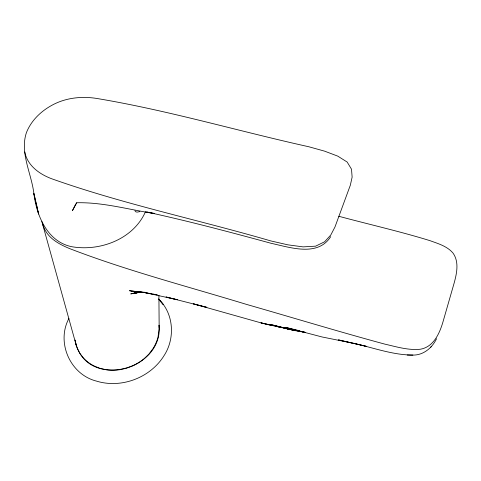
<?xml version="1.0" encoding="UTF-8"?>
<svg xmlns="http://www.w3.org/2000/svg" width="481" height="481" viewBox="0 0 481 481"><rect width="100%" height="100%" fill="white"/><g stroke="black" fill="none" stroke-linecap="round" stroke-linejoin="round"><path stroke-width="0.72" d="M158.904 295.376L159.169 328.252L157.996 337.271A43.627 37.939 -22.4 0 1 152.862 348.833L148.9 354.076L144.096 358.754A43.621 37.933 -22.3 0 1 132.522 365.999L126.052 368.368L119.348 369.775A43.615 37.933 -22.3 0 1 105.922 369.691L99.567 368.199L93.675 365.764A43.621 37.939 -22.3 0 1 83.832 358.441L80.123 353.751L77.369 348.521A43.627 37.957 -22.3 0 1 75.108 339.989C83.748 390.151 163.143 372.234 159.157 325.264M145.539 211.61C133.471 239.063 100.301 251.587 71.903 246.735C47.463 241.877 36.598 215.915 33.898 193.627C31.53 173.569 19.577 152.573 26.491 132.443C31.181 120.713 40.632 111.496 51.575 105.465C65.115 97.883 81.024 96.056 96.224 98.364C167.959 110.275 237.903 131.066 308.838 146.759L324.567 151.142L337.752 156.127L347.162 162.043L351.515 169.222L352.128 177.128L350.336 185.209L334.974 226.978L330.802 234.981L324.609 241.787L315.608 246.164L303.066 246.879L287.872 244.835L270.929 240.951C198.106 219.715 123.443 204.215 51.87 178.824C39.556 174.266 27.369 165.62 24.753 151.93M68.909 318.518C56.199 341.997 69.781 373.857 95.707 380.898L96.128 381C120.809 388.792 149.609 378.108 163.576 356.403L163.768 356.072C175.318 338.828 174.038 313.684 158.64 299.146L163.384 304.671L158.526 298.996M75.523 204.467L72.427 210.648L76.738 202.748C103.15 202.158 128.752 209.602 154.666 213.612M436.562 338.696C432.197 347.865 423.376 355.345 412.758 355.086C392.105 354.978 372.444 347.384 352.465 343.073L366.227 346.314L338.402 339.887L352.08 343.019L322.072 336.971L285.696 327.417L297.679 330.297M75.926 203.896L76.738 202.748M430.483 347.535L431.265 346.536M330.736 236.604C317.785 257.107 290.241 247.432 271.302 243.344C229.894 232.089 188.42 221.038 146.471 211.965L154.503 213.414M139.869 211.622L137.019 212.121L135.81 211.796L134.896 210.75M137.782 292.532L134.337 293.416L140.061 292.207M139.352 292.262L130.76 293.891L139.755 292.214M138.504 292.214L137.205 292.298L145.334 292.352M407.209 355.038L412.908 355.086M138.245 292.141L133.928 292.045L145.094 292.496M141.119 292.201L144.715 292.28M145.112 292.448L131.157 291.468L144.817 292.556L129.425 290.71L144.222 292.55L157.149 294.841M305.086 332.335L285.864 328.511L305.086 332.335L294.763 330.573L270.544 324.489L294.763 330.573L275.679 326.19L287.157 328.523M151.936 293.897L145.31 292.707L177.248 299.711L166.053 296.987L206.884 307.365L193.344 303.824L260.973 322.871L289.255 328.998M153.409 294.162L157.095 294.829M264.73 323.833L279.455 327.11M272.39 325.607L260.973 322.871L264.472 323.713M338.792 216.294L342.43 217.232C371.579 225 401.028 231.728 429.864 240.62C438.023 243.59 447.083 246.134 452.934 252.982C459.319 261.814 456.788 273.382 454.136 283.087L443.296 320.773C439.923 332.642 433.946 347.005 420.232 349.254C408.219 350.451 396.446 346.771 384.866 344.131C338.522 331.607 292.592 317.592 246.44 304.383C187.602 286.442 127.856 270.941 70.37 248.893C59.59 244.528 47.986 238.516 43.669 226.936A56.74 45.713 -17.6 0 1 41.853 221.549M76.365 345.749L42.436 223.599M36.562 204.287L36.79 206.433M159.025 325.282L159.169 328.252M299.789 330.862L298.364 330.639L299.831 330.874M38.576 213.925L33.898 193.627L38.576 213.925"/></g></svg>
